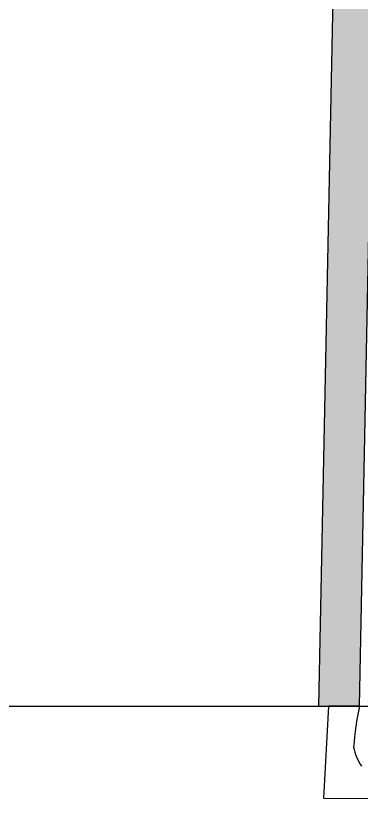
# Model space of a CAD drawing. Header units: feet. Extents: x 50754 to 76410, y 49660 to 67674.
# Drawn here: x 69991.1 to 70064.1, y 53700.9 to 53866.4 of the extents above; entities that cross this region are included whole.
import ezdxf

# ---------------------------------------------------------------- set-up
doc = ezdxf.new("R2010")
doc.units = ezdxf.units.FT
doc.linetypes.add('Amconstr', pattern=[9999, 9999, 0])
for name, color, linetype in [('1_HATCH', 8, 'Continuous'), ('1_LINE', 4, 'Continuous'), ('CKS_PROPERTY LINE', 5, 'Continuous'), ('MS GATE', 1, 'Continuous')]:
    doc.layers.add(name, color=color, linetype=linetype)

# ---------------------------------------------------------------- blocks, each defined once
blk = doc.blocks.new('admin enlclave road')
at = {"layer": '1_HATCH'}
blk.add_hatch(color=253, dxfattribs=at).paths.add_polyline_path([(44848.0399, -5380.6866), (44848.238, -5380.6593), (44847.3887, -5373.4074), (44847.1905, -5373.4347)])
at = {"layer": '1_LINE', "color": 253}
for p, q in [((44848.0399, -5380.6866), (44847.1905, -5373.4347)), ((44848.238, -5380.6593), (44847.3887, -5373.4074)), ((44848.0399, -5380.6866), (44848.0871, -5380.68))]:
    blk.add_line(p, q, dxfattribs=at)
at = {"layer": '1_LINE', "color": 253, "lineweight": 30}
for p, q in [((44848.238, -5380.6593), (44848.0871, -5380.68)), ((44848.0871, -5380.68), (44848.1239, -5381.1364)), ((44848.1239, -5381.1364), (44848.3756, -5381.102))]:
    blk.add_line(p, q, dxfattribs=at)
for centre, radius, start, end in [((44850.1856, -5380.7704), 1.9508, 176.7355, 182.766), ((44848.4779, -5380.7835), 0.254, 198.6213, 221.6841)]:
    blk.add_arc(centre, radius, start, end, dxfattribs=at)
at = {"layer": 'CKS_PROPERTY LINE', "color": 253, "lineweight": -3}
blk.add_lwpolyline([(44506.2352, -5452.6589, -0.129079), (44596.2994, -5415.2865), (44861.3565, -5378.8563)], format="xyb", dxfattribs=at)

msp = doc.modelspace()

# ---------------------------------------------------------------- block references
at = {"layer": 'MS GATE', "linetype": 'Amconstr', "lineweight": 25, "xscale": 42.66674600251998, "yscale": 42.66674600251998, "zscale": 42.66674600251998, "rotation": 352.174150691152}
msp.add_blockref('admin enlclave road', (-1794383.54152, 541708.42207), dxfattribs=at)

doc.saveas('drawing.dxf')
